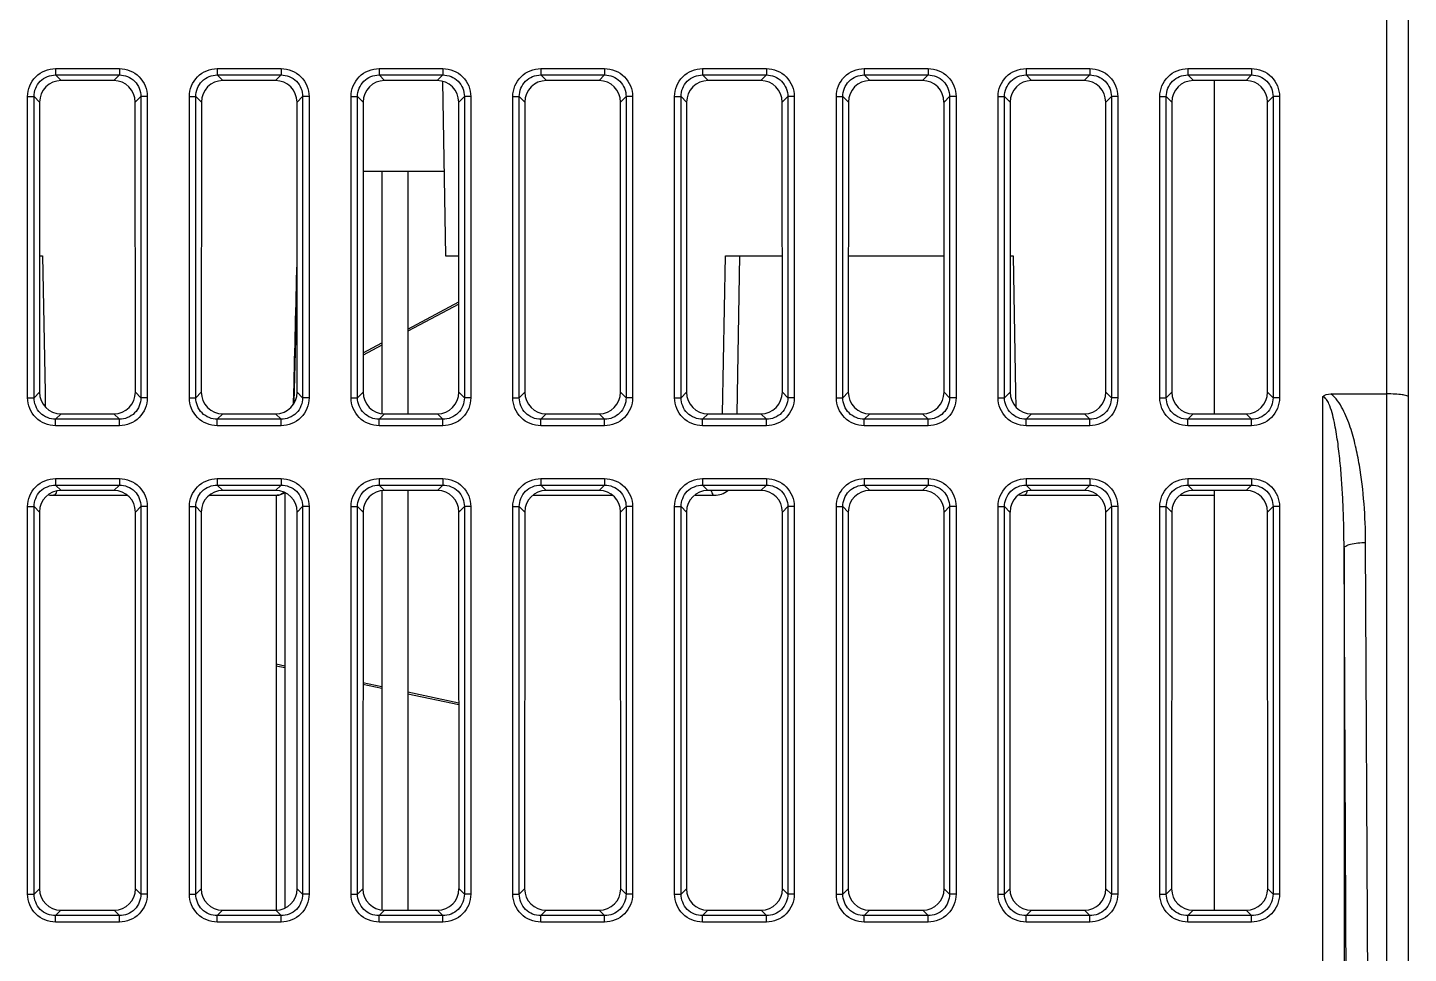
# Model space of a CAD drawing. Header units: millimetres. Extents: x 1211 to 2052, y 913 to 1507.
# Drawn here: x 1388.1 to 1452.2, y 970.5 to 1013.4 of the extents above; entities that cross this region are included whole.
import ezdxf

# ---------------------------------------------------------------- set-up
doc = ezdxf.new("R2010")
doc.units = ezdxf.units.MM
for name, color, linetype in [('F08025N45D024_SM100-13SOLIDLINE', 7, 'Continuous'), ('VF-51-DIANRONGBSOLIDLINE', 7, 'Continuous'), ('VF-51-H001SOLIDLINE', 7, 'Continuous'), ('VF-51-P003SOLIDLINE', 7, 'Continuous')]:
    doc.layers.add(name, color=color, linetype=linetype)

msp = doc.modelspace()

# ---------------------------------------------------------------- linework, layer by layer
at = {"layer": 'F08025N45D024_SM100-13SOLIDLINE', "linetype": 'Continuous'}
for p, q in [((1405.77, 999.418), (1408.14, 1000.677)), ((1408.14, 1000.572), (1405.77, 999.313)), ((1403.699, 998.318), (1404.57, 998.781)), ((1404.57, 998.676), (1403.699, 998.213)), ((1399.67, 983.899), (1400.07, 983.814)), ((1400.07, 983.719), (1399.67, 983.804)), ((1403.694, 983.042), (1404.57, 982.855)), ((1404.57, 982.761), (1403.694, 982.947)), ((1405.77, 982.6), (1408.146, 982.094)), ((1408.146, 981.999), (1405.77, 982.505))]:
    msp.add_line(p, q, dxfattribs=at)
at = {"layer": 'VF-51-DIANRONGBSOLIDLINE', "linetype": 'Continuous'}
msp.add_line((1399.67, 991.714), (1399.67, 972.485), dxfattribs=at)
at = {"layer": 'VF-51-H001SOLIDLINE', "linetype": 'Continuous'}
for p, q in [((1404.57, 1006.714), (1404.57, 995.492)), ((1405.77, 1006.714), (1405.77, 995.492)), ((1400.07, 991.838), (1400.07, 972.584)), ((1404.57, 991.936), (1404.57, 972.485)), ((1405.77, 991.936), (1405.77, 972.485))]:
    msp.add_line(p, q, dxfattribs=at)
at = {"layer": 'VF-51-P003SOLIDLINE', "linetype": 'Continuous'}
for p, q in [((1451.17, 942.214), (1451.17, 1033.714)), ((1452.17, 942.214), (1452.17, 1033.714)), ((1389.44, 1011.488), (1392.4, 1011.488)), ((1389.44, 1011.488), (1389.44, 1011.19)), ((1389.44, 1011.19), (1392.4, 1011.19)), ((1389.44, 1011.19), (1389.699, 1010.93)), ((1392.4, 1011.19), (1392.141, 1010.93)), ((1392.4, 1011.488), (1392.4, 1011.19)), ((1396.94, 1011.488), (1399.9, 1011.488)), ((1396.94, 1011.488), (1396.94, 1011.19)), ((1396.94, 1011.19), (1399.9, 1011.19)), ((1396.94, 1011.19), (1397.199, 1010.93)), ((1399.9, 1011.19), (1399.641, 1010.93)), ((1399.9, 1011.488), (1399.9, 1011.19)), ((1404.44, 1011.488), (1407.4, 1011.488)), ((1404.44, 1011.488), (1404.44, 1011.19)), ((1404.44, 1011.19), (1407.4, 1011.19)), ((1404.44, 1011.19), (1404.699, 1010.93)), ((1407.4, 1011.19), (1407.141, 1010.93)), ((1407.4, 1011.488), (1407.4, 1011.19)), ((1411.94, 1011.488), (1414.9, 1011.488)), ((1411.94, 1011.488), (1411.94, 1011.19)), ((1411.94, 1011.19), (1414.9, 1011.19)), ((1411.94, 1011.19), (1412.199, 1010.93)), ((1414.9, 1011.19), (1414.641, 1010.93)), ((1414.9, 1011.488), (1414.9, 1011.19)), ((1419.44, 1011.488), (1422.4, 1011.488)), ((1419.44, 1011.488), (1419.44, 1011.19)), ((1419.44, 1011.19), (1422.4, 1011.19)), ((1419.44, 1011.19), (1419.699, 1010.93)), ((1422.4, 1011.19), (1422.141, 1010.93)), ((1422.4, 1011.488), (1422.4, 1011.19)), ((1426.94, 1011.488), (1429.9, 1011.488)), ((1426.94, 1011.488), (1426.94, 1011.19)), ((1426.94, 1011.19), (1429.9, 1011.19)), ((1426.94, 1011.19), (1427.199, 1010.93)), ((1429.9, 1011.19), (1429.641, 1010.93)), ((1429.9, 1011.488), (1429.9, 1011.19)), ((1434.44, 1011.488), (1437.4, 1011.488)), ((1434.44, 1011.488), (1434.44, 1011.19)), ((1434.44, 1011.19), (1437.4, 1011.19)), ((1434.44, 1011.19), (1434.699, 1010.93)), ((1437.4, 1011.19), (1437.141, 1010.93)), ((1437.4, 1011.488), (1437.4, 1011.19)), ((1441.94, 1011.488), (1444.9, 1011.488)), ((1441.94, 1011.488), (1441.94, 1011.19)), ((1441.94, 1011.19), (1444.9, 1011.19)), ((1441.94, 1011.19), (1442.199, 1010.93)), ((1444.9, 1011.19), (1444.641, 1010.93)), ((1444.9, 1011.488), (1444.9, 1011.19)), ((1392.141, 1010.93), (1389.699, 1010.93)), ((1399.641, 1010.93), (1397.199, 1010.93)), ((1407.141, 1010.93), (1404.699, 1010.93)), ((1407.384, 1010.882), (1407.525, 1002.814)), ((1414.641, 1010.93), (1412.199, 1010.93)), ((1422.141, 1010.93), (1419.699, 1010.93)), ((1429.641, 1010.93), (1427.199, 1010.93)), ((1437.141, 1010.93), (1434.699, 1010.93)), ((1444.641, 1010.93), (1442.199, 1010.93)), ((1443.17, 1010.93), (1443.17, 995.492)), ((1388.145, 1010.193), (1388.444, 1010.193)), ((1388.145, 996.234), (1388.145, 1010.193)), ((1388.444, 996.234), (1388.444, 1010.193)), ((1388.444, 1010.193), (1388.703, 1009.935)), ((1388.703, 1009.935), (1388.698, 996.488)), ((1393.396, 1010.193), (1393.137, 1009.935)), ((1393.141, 996.488), (1393.137, 1009.935)), ((1393.695, 1010.193), (1393.396, 1010.193)), ((1393.396, 1010.193), (1393.396, 996.234)), ((1393.695, 1010.193), (1393.695, 996.234)), ((1395.645, 1010.193), (1395.944, 1010.193)), ((1395.645, 996.234), (1395.645, 1010.193)), ((1395.944, 1010.193), (1396.203, 1009.935)), ((1395.944, 996.234), (1395.944, 1010.193)), ((1396.203, 1009.935), (1396.198, 996.488)), ((1400.896, 1010.193), (1400.637, 1009.935)), ((1400.641, 996.488), (1400.637, 1009.935)), ((1401.195, 1010.193), (1400.896, 1010.193)), ((1400.896, 1010.193), (1400.896, 996.234)), ((1401.195, 1010.193), (1401.195, 996.234)), ((1403.145, 1010.193), (1403.444, 1010.193)), ((1403.145, 996.234), (1403.145, 1010.193)), ((1403.444, 1010.193), (1403.703, 1009.935)), ((1403.444, 996.234), (1403.444, 1010.193)), ((1403.703, 1009.935), (1403.698, 996.488)), ((1408.396, 1010.193), (1408.137, 1009.935)), ((1408.141, 996.488), (1408.137, 1009.935)), ((1408.695, 1010.193), (1408.396, 1010.193)), ((1408.396, 1010.193), (1408.396, 996.234)), ((1408.695, 1010.193), (1408.695, 996.234)), ((1410.645, 1010.193), (1410.944, 1010.193)), ((1410.645, 996.234), (1410.645, 1010.193)), ((1410.944, 1010.193), (1411.203, 1009.935)), ((1410.944, 996.234), (1410.944, 1010.193)), ((1411.203, 1009.935), (1411.198, 996.488)), ((1415.896, 1010.193), (1415.637, 1009.935)), ((1415.641, 996.488), (1415.637, 1009.935)), ((1416.195, 1010.193), (1415.896, 1010.193)), ((1415.896, 1010.193), (1415.896, 996.234)), ((1416.195, 1010.193), (1416.195, 996.234)), ((1418.145, 1010.193), (1418.444, 1010.193)), ((1418.145, 996.234), (1418.145, 1010.193)), ((1418.444, 1010.193), (1418.703, 1009.935)), ((1418.444, 996.234), (1418.444, 1010.193)), ((1418.703, 1009.935), (1418.698, 996.488)), ((1423.396, 1010.193), (1423.137, 1009.935)), ((1423.141, 996.488), (1423.137, 1009.935)), ((1423.695, 1010.193), (1423.396, 1010.193)), ((1423.396, 1010.193), (1423.396, 996.234)), ((1423.695, 1010.193), (1423.695, 996.234)), ((1425.645, 1010.193), (1425.944, 1010.193)), ((1425.645, 996.234), (1425.645, 1010.193)), ((1425.944, 1010.193), (1426.203, 1009.935)), ((1425.944, 996.234), (1425.944, 1010.193)), ((1426.203, 1009.935), (1426.198, 996.488)), ((1430.896, 1010.193), (1430.637, 1009.935)), ((1430.641, 996.488), (1430.637, 1009.935)), ((1431.195, 1010.193), (1430.896, 1010.193)), ((1430.896, 1010.193), (1430.896, 996.234)), ((1431.195, 1010.193), (1431.195, 996.234)), ((1433.145, 1010.193), (1433.444, 1010.193)), ((1433.145, 996.234), (1433.145, 1010.193)), ((1433.444, 1010.193), (1433.703, 1009.935)), ((1433.444, 996.234), (1433.444, 1010.193)), ((1433.703, 1009.935), (1433.698, 996.488)), ((1438.396, 1010.193), (1438.137, 1009.935)), ((1438.141, 996.488), (1438.137, 1009.935)), ((1438.695, 1010.193), (1438.396, 1010.193)), ((1438.396, 1010.193), (1438.396, 996.234)), ((1438.695, 1010.193), (1438.695, 996.234)), ((1440.645, 1010.193), (1440.944, 1010.193)), ((1440.645, 996.234), (1440.645, 1010.193)), ((1440.944, 1010.193), (1441.203, 1009.935)), ((1440.944, 996.234), (1440.944, 1010.193)), ((1441.203, 1009.935), (1441.198, 996.488)), ((1445.896, 1010.193), (1445.637, 1009.935)), ((1445.641, 996.488), (1445.637, 1009.935)), ((1446.195, 1010.193), (1445.896, 1010.193)), ((1445.896, 1010.193), (1445.896, 996.234)), ((1446.195, 1010.193), (1446.195, 996.234)), ((1407.457, 1006.714), (1403.702, 1006.714)), ((1388.7, 1002.814), (1388.839, 1002.814)), ((1388.839, 1002.814), (1388.954, 996.493)), ((1407.525, 1002.814), (1408.139, 1002.814)), ((1420.368, 995.492), (1420.5, 1002.814)), ((1420.5, 1002.814), (1423.139, 1002.814)), ((1421.042, 995.492), (1421.17, 1002.814)), ((1426.2, 1002.814), (1430.639, 1002.814)), ((1433.7, 1002.814), (1433.839, 1002.814)), ((1433.839, 1002.814), (1433.954, 996.493)), ((1400.508, 996.019), (1400.64, 1001.303)), ((1388.145, 996.234), (1388.444, 996.234)), ((1388.444, 996.234), (1388.698, 996.488)), ((1388.954, 996.493), (1388.966, 995.819)), ((1393.396, 996.234), (1393.141, 996.488)), ((1393.695, 996.234), (1393.396, 996.234)), ((1395.645, 996.234), (1395.944, 996.234)), ((1395.944, 996.234), (1396.198, 996.488)), ((1400.475, 995.971), (1400.488, 996.492)), ((1400.896, 996.234), (1400.641, 996.488)), ((1401.195, 996.234), (1400.896, 996.234)), ((1403.145, 996.234), (1403.444, 996.234)), ((1403.444, 996.234), (1403.698, 996.488)), ((1408.396, 996.234), (1408.141, 996.488)), ((1408.695, 996.234), (1408.396, 996.234)), ((1410.645, 996.234), (1410.944, 996.234)), ((1410.944, 996.234), (1411.198, 996.488)), ((1415.896, 996.234), (1415.641, 996.488)), ((1416.195, 996.234), (1415.896, 996.234)), ((1418.145, 996.234), (1418.444, 996.234)), ((1418.444, 996.234), (1418.698, 996.488)), ((1423.396, 996.234), (1423.141, 996.488)), ((1423.695, 996.234), (1423.396, 996.234)), ((1425.645, 996.234), (1425.944, 996.234)), ((1425.944, 996.234), (1426.198, 996.488)), ((1430.896, 996.234), (1430.641, 996.488)), ((1431.195, 996.234), (1430.896, 996.234)), ((1433.145, 996.234), (1433.444, 996.234)), ((1433.444, 996.234), (1433.698, 996.488)), ((1433.954, 996.493), (1433.966, 995.819)), ((1438.396, 996.234), (1438.141, 996.488)), ((1438.695, 996.234), (1438.396, 996.234)), ((1440.645, 996.234), (1440.944, 996.234)), ((1440.944, 996.234), (1441.198, 996.488)), ((1445.896, 996.234), (1445.641, 996.488)), ((1446.195, 996.234), (1445.896, 996.234)), ((1448.187, 996.276), (1448.187, 946.396)), ((1448.57, 996.414), (1451.17, 996.414)), ((1389.44, 995.238), (1389.694, 995.492)), ((1392.4, 995.238), (1389.44, 995.238)), ((1389.44, 994.939), (1389.44, 995.238)), ((1389.694, 995.492), (1392.145, 995.492)), ((1392.4, 995.238), (1392.145, 995.492)), ((1392.4, 994.939), (1392.4, 995.238)), ((1396.94, 995.238), (1397.194, 995.492)), ((1399.9, 995.238), (1396.94, 995.238)), ((1396.94, 994.939), (1396.94, 995.238)), ((1397.194, 995.492), (1399.645, 995.492)), ((1399.9, 995.238), (1399.645, 995.492)), ((1399.9, 994.939), (1399.9, 995.238)), ((1404.44, 995.238), (1404.694, 995.492)), ((1407.4, 995.238), (1404.44, 995.238)), ((1404.44, 994.939), (1404.44, 995.238)), ((1404.694, 995.492), (1407.145, 995.492)), ((1407.4, 995.238), (1407.145, 995.492)), ((1407.4, 994.939), (1407.4, 995.238)), ((1411.94, 995.238), (1412.194, 995.492)), ((1414.9, 995.238), (1411.94, 995.238)), ((1411.94, 994.939), (1411.94, 995.238)), ((1412.194, 995.492), (1414.645, 995.492)), ((1414.9, 995.238), (1414.645, 995.492)), ((1414.9, 994.939), (1414.9, 995.238)), ((1419.44, 995.238), (1419.694, 995.492)), ((1422.4, 995.238), (1419.44, 995.238)), ((1419.44, 994.939), (1419.44, 995.238)), ((1419.694, 995.492), (1422.145, 995.492)), ((1422.4, 995.238), (1422.145, 995.492)), ((1422.4, 994.939), (1422.4, 995.238)), ((1426.94, 995.238), (1427.194, 995.492)), ((1429.9, 995.238), (1426.94, 995.238)), ((1426.94, 994.939), (1426.94, 995.238)), ((1427.194, 995.492), (1429.645, 995.492)), ((1429.9, 995.238), (1429.645, 995.492)), ((1429.9, 994.939), (1429.9, 995.238)), ((1434.44, 995.238), (1434.694, 995.492)), ((1437.4, 995.238), (1434.44, 995.238)), ((1434.44, 994.939), (1434.44, 995.238)), ((1434.694, 995.492), (1437.145, 995.492)), ((1437.4, 995.238), (1437.145, 995.492)), ((1437.4, 994.939), (1437.4, 995.238)), ((1441.94, 995.238), (1442.194, 995.492)), ((1444.9, 995.238), (1441.94, 995.238)), ((1441.94, 994.939), (1441.94, 995.238)), ((1442.194, 995.492), (1444.645, 995.492)), ((1444.9, 995.238), (1444.645, 995.492)), ((1444.9, 994.939), (1444.9, 995.238)), ((1392.4, 994.939), (1389.44, 994.939)), ((1399.9, 994.939), (1396.94, 994.939)), ((1407.4, 994.939), (1404.44, 994.939)), ((1414.9, 994.939), (1411.94, 994.939)), ((1422.4, 994.939), (1419.44, 994.939)), ((1429.9, 994.939), (1426.94, 994.939)), ((1437.4, 994.939), (1434.44, 994.939)), ((1444.9, 994.939), (1441.94, 994.939)), ((1389.44, 992.488), (1392.4, 992.488)), ((1389.44, 992.488), (1389.44, 992.19)), ((1392.4, 992.488), (1392.4, 992.19)), ((1396.94, 992.488), (1399.9, 992.488)), ((1396.94, 992.488), (1396.94, 992.19)), ((1399.9, 992.488), (1399.9, 992.19)), ((1404.44, 992.488), (1407.4, 992.488)), ((1404.44, 992.488), (1404.44, 992.19)), ((1407.4, 992.488), (1407.4, 992.19)), ((1411.94, 992.488), (1414.9, 992.488)), ((1411.94, 992.488), (1411.94, 992.19)), ((1414.9, 992.488), (1414.9, 992.19)), ((1419.44, 992.488), (1422.4, 992.488)), ((1419.44, 992.488), (1419.44, 992.19)), ((1422.4, 992.488), (1422.4, 992.19)), ((1426.94, 992.488), (1429.9, 992.488)), ((1426.94, 992.488), (1426.94, 992.19)), ((1429.9, 992.488), (1429.9, 992.19)), ((1434.44, 992.488), (1437.4, 992.488)), ((1434.44, 992.488), (1434.44, 992.19)), ((1437.4, 992.488), (1437.4, 992.19)), ((1441.94, 992.488), (1444.9, 992.488)), ((1441.94, 992.488), (1441.94, 992.19)), ((1444.9, 992.488), (1444.9, 992.19)), ((1389.44, 992.19), (1392.4, 992.19)), ((1389.44, 992.19), (1389.693, 991.936)), ((1392.146, 991.936), (1389.693, 991.936)), ((1392.4, 992.19), (1392.146, 991.936)), ((1396.94, 992.19), (1399.9, 992.19)), ((1396.94, 992.19), (1397.193, 991.936)), ((1399.646, 991.936), (1397.193, 991.936)), ((1399.9, 992.19), (1399.646, 991.936)), ((1399.79, 991.718), (1400.07, 991.833)), ((1404.44, 992.19), (1407.4, 992.19)), ((1404.44, 992.19), (1404.693, 991.936)), ((1407.146, 991.936), (1404.693, 991.936)), ((1407.4, 992.19), (1407.146, 991.936)), ((1411.94, 992.19), (1414.9, 992.19)), ((1411.94, 992.19), (1412.193, 991.936)), ((1414.646, 991.936), (1412.193, 991.936)), ((1414.9, 992.19), (1414.646, 991.936)), ((1419.44, 992.19), (1422.4, 992.19)), ((1419.44, 992.19), (1419.693, 991.936)), ((1422.146, 991.936), (1419.693, 991.936)), ((1422.4, 992.19), (1422.146, 991.936)), ((1426.94, 992.19), (1429.9, 992.19)), ((1426.94, 992.19), (1427.193, 991.936)), ((1429.646, 991.936), (1427.193, 991.936)), ((1429.9, 992.19), (1429.646, 991.936)), ((1434.44, 992.19), (1437.4, 992.19)), ((1434.44, 992.19), (1434.693, 991.936)), ((1437.146, 991.936), (1434.693, 991.936)), ((1437.4, 992.19), (1437.146, 991.936)), ((1441.94, 992.19), (1444.9, 992.19)), ((1441.94, 992.19), (1442.193, 991.936)), ((1444.646, 991.936), (1442.193, 991.936)), ((1443.17, 991.936), (1443.17, 972.485)), ((1444.9, 992.19), (1444.646, 991.936)), ((1388.145, 991.193), (1388.444, 991.193)), ((1388.145, 973.234), (1388.145, 991.193)), ((1388.444, 991.193), (1388.697, 990.94)), ((1388.444, 973.234), (1388.444, 991.193)), ((1389.346, 991.714), (1392.749, 991.714)), ((1393.396, 991.193), (1393.143, 990.94)), ((1393.695, 991.193), (1393.396, 991.193)), ((1393.396, 991.193), (1393.396, 973.234)), ((1393.695, 991.193), (1393.695, 973.234)), ((1395.645, 991.193), (1395.944, 991.193)), ((1395.645, 973.234), (1395.645, 991.193)), ((1395.944, 991.193), (1396.197, 990.94)), ((1395.944, 973.234), (1395.944, 991.193)), ((1396.591, 991.714), (1399.719, 991.714)), ((1399.718, 991.714), (1399.79, 991.718)), ((1400.896, 991.193), (1400.643, 990.94)), ((1401.195, 991.193), (1400.896, 991.193)), ((1400.896, 991.193), (1400.896, 973.234)), ((1401.195, 991.193), (1401.195, 973.234)), ((1403.145, 991.193), (1403.444, 991.193)), ((1403.145, 973.234), (1403.145, 991.193)), ((1403.444, 991.193), (1403.697, 990.94)), ((1403.444, 973.234), (1403.444, 991.193)), ((1408.396, 991.193), (1408.143, 990.94)), ((1408.695, 991.193), (1408.396, 991.193)), ((1408.396, 991.193), (1408.396, 973.234)), ((1408.695, 991.193), (1408.695, 973.234)), ((1410.645, 991.193), (1410.944, 991.193)), ((1410.645, 973.234), (1410.645, 991.193)), ((1410.944, 991.193), (1411.197, 990.94)), ((1410.944, 973.234), (1410.944, 991.193)), ((1411.591, 991.714), (1415.249, 991.714)), ((1415.896, 991.193), (1415.643, 990.94)), ((1416.195, 991.193), (1415.896, 991.193)), ((1415.896, 991.193), (1415.896, 973.234)), ((1416.195, 991.193), (1416.195, 973.234)), ((1418.145, 991.193), (1418.444, 991.193)), ((1418.145, 973.234), (1418.145, 991.193)), ((1418.444, 991.193), (1418.697, 990.94)), ((1418.444, 973.234), (1418.444, 991.193)), ((1419.091, 991.714), (1419.993, 991.714)), ((1423.396, 991.193), (1423.143, 990.94)), ((1423.695, 991.193), (1423.396, 991.193)), ((1423.396, 991.193), (1423.396, 973.234)), ((1423.695, 991.193), (1423.695, 973.234)), ((1425.645, 991.193), (1425.944, 991.193)), ((1425.645, 973.234), (1425.645, 991.193)), ((1425.944, 991.193), (1426.197, 990.94)), ((1425.944, 973.234), (1425.944, 991.193)), ((1430.896, 991.193), (1430.643, 990.94)), ((1431.195, 991.193), (1430.896, 991.193)), ((1430.896, 991.193), (1430.896, 973.234)), ((1431.195, 991.193), (1431.195, 973.234)), ((1433.145, 991.193), (1433.444, 991.193)), ((1433.145, 973.234), (1433.145, 991.193)), ((1433.444, 991.193), (1433.697, 990.94)), ((1433.444, 973.234), (1433.444, 991.193)), ((1434.346, 991.714), (1437.749, 991.714)), ((1438.396, 991.193), (1438.143, 990.94)), ((1438.695, 991.193), (1438.396, 991.193)), ((1438.396, 991.193), (1438.396, 973.234)), ((1438.695, 991.193), (1438.695, 973.234)), ((1440.645, 991.193), (1440.944, 991.193)), ((1440.645, 973.234), (1440.645, 991.193)), ((1440.944, 991.193), (1441.197, 990.94)), ((1440.944, 973.234), (1440.944, 991.193)), ((1441.591, 991.714), (1443.17, 991.714)), ((1445.896, 991.193), (1445.643, 990.94)), ((1446.195, 991.193), (1445.896, 991.193)), ((1445.896, 991.193), (1445.896, 973.234)), ((1446.195, 991.193), (1446.195, 973.234)), ((1388.697, 990.94), (1388.691, 973.481)), ((1393.148, 973.481), (1393.143, 990.94)), ((1396.197, 990.94), (1396.191, 973.481)), ((1400.648, 973.481), (1400.643, 990.94)), ((1403.697, 990.94), (1403.691, 973.481)), ((1408.148, 973.481), (1408.143, 990.94)), ((1411.197, 990.94), (1411.191, 973.481)), ((1415.648, 973.481), (1415.643, 990.94)), ((1418.697, 990.94), (1418.691, 973.481)), ((1423.148, 973.481), (1423.143, 990.94)), ((1426.197, 990.94), (1426.191, 973.481)), ((1430.648, 973.481), (1430.643, 990.94)), ((1433.697, 990.94), (1433.691, 973.481)), ((1438.148, 973.481), (1438.143, 990.94)), ((1441.197, 990.94), (1441.191, 973.481)), ((1445.648, 973.481), (1445.643, 990.94)), ((1449.393, 947.191), (1449.187, 989.258)), ((1449.187, 989.258), (1449.187, 947.396)), ((1450.392, 947.46), (1450.187, 989.528)), ((1388.145, 973.234), (1388.444, 973.234)), ((1388.444, 973.234), (1388.691, 973.481)), ((1393.396, 973.234), (1393.148, 973.481)), ((1393.695, 973.234), (1393.396, 973.234)), ((1395.645, 973.234), (1395.944, 973.234)), ((1395.944, 973.234), (1396.191, 973.481)), ((1400.896, 973.234), (1400.648, 973.481)), ((1401.195, 973.234), (1400.896, 973.234)), ((1403.145, 973.234), (1403.444, 973.234)), ((1403.444, 973.234), (1403.691, 973.481)), ((1408.396, 973.234), (1408.148, 973.481)), ((1408.695, 973.234), (1408.396, 973.234)), ((1410.645, 973.234), (1410.944, 973.234)), ((1410.944, 973.234), (1411.191, 973.481)), ((1415.896, 973.234), (1415.648, 973.481)), ((1416.195, 973.234), (1415.896, 973.234)), ((1418.145, 973.234), (1418.444, 973.234)), ((1418.444, 973.234), (1418.691, 973.481)), ((1423.396, 973.234), (1423.148, 973.481)), ((1423.695, 973.234), (1423.396, 973.234)), ((1425.645, 973.234), (1425.944, 973.234)), ((1425.944, 973.234), (1426.191, 973.481)), ((1430.896, 973.234), (1430.648, 973.481)), ((1431.195, 973.234), (1430.896, 973.234)), ((1433.145, 973.234), (1433.444, 973.234)), ((1433.444, 973.234), (1433.691, 973.481)), ((1438.396, 973.234), (1438.148, 973.481)), ((1438.695, 973.234), (1438.396, 973.234)), ((1440.645, 973.234), (1440.944, 973.234)), ((1440.944, 973.234), (1441.191, 973.481)), ((1445.896, 973.234), (1445.648, 973.481)), ((1446.195, 973.234), (1445.896, 973.234)), ((1389.44, 972.238), (1389.687, 972.485)), ((1392.4, 972.238), (1389.44, 972.238)), ((1389.44, 971.939), (1389.44, 972.238)), ((1392.4, 971.939), (1389.44, 971.939)), ((1389.687, 972.485), (1392.152, 972.485)), ((1392.4, 972.238), (1392.152, 972.485)), ((1392.4, 971.939), (1392.4, 972.238)), ((1396.94, 972.238), (1397.187, 972.485)), ((1399.9, 972.238), (1396.94, 972.238)), ((1396.94, 971.939), (1396.94, 972.238)), ((1399.9, 971.939), (1396.94, 971.939)), ((1397.187, 972.485), (1399.652, 972.485)), ((1399.9, 972.238), (1399.652, 972.485)), ((1399.9, 971.939), (1399.9, 972.238)), ((1404.44, 972.238), (1404.687, 972.485)), ((1407.4, 972.238), (1404.44, 972.238)), ((1404.44, 971.939), (1404.44, 972.238)), ((1407.4, 971.939), (1404.44, 971.939)), ((1404.687, 972.485), (1407.152, 972.485)), ((1407.4, 972.238), (1407.152, 972.485)), ((1407.4, 971.939), (1407.4, 972.238)), ((1411.94, 972.238), (1412.187, 972.485)), ((1414.9, 972.238), (1411.94, 972.238)), ((1411.94, 971.939), (1411.94, 972.238)), ((1414.9, 971.939), (1411.94, 971.939)), ((1412.187, 972.485), (1414.652, 972.485)), ((1414.9, 972.238), (1414.652, 972.485)), ((1414.9, 971.939), (1414.9, 972.238)), ((1419.44, 972.238), (1419.687, 972.485)), ((1422.4, 972.238), (1419.44, 972.238)), ((1419.44, 971.939), (1419.44, 972.238)), ((1422.4, 971.939), (1419.44, 971.939)), ((1419.687, 972.485), (1422.152, 972.485)), ((1422.4, 972.238), (1422.152, 972.485)), ((1422.4, 971.939), (1422.4, 972.238)), ((1426.94, 972.238), (1427.187, 972.485)), ((1429.9, 972.238), (1426.94, 972.238)), ((1426.94, 971.939), (1426.94, 972.238)), ((1429.9, 971.939), (1426.94, 971.939)), ((1427.187, 972.485), (1429.652, 972.485)), ((1429.9, 972.238), (1429.652, 972.485)), ((1429.9, 971.939), (1429.9, 972.238)), ((1434.44, 972.238), (1434.687, 972.485)), ((1437.4, 972.238), (1434.44, 972.238)), ((1434.44, 971.939), (1434.44, 972.238)), ((1437.4, 971.939), (1434.44, 971.939)), ((1434.687, 972.485), (1437.152, 972.485)), ((1437.4, 972.238), (1437.152, 972.485)), ((1437.4, 971.939), (1437.4, 972.238)), ((1441.94, 972.238), (1442.187, 972.485)), ((1444.9, 972.238), (1441.94, 972.238)), ((1441.94, 971.939), (1441.94, 972.238)), ((1444.9, 971.939), (1441.94, 971.939)), ((1442.187, 972.485), (1444.652, 972.485)), ((1444.9, 972.238), (1444.652, 972.485)), ((1444.9, 971.939), (1444.9, 972.238))]:
    msp.add_line(p, q, dxfattribs=at)
for centre, start, end in [((1419.993, 992.714), 270, 308.73911), ((1389.346, 992.714), 257.3342, 270), ((1434.346, 992.714), 257.33183, 270)]:
    msp.add_arc(centre, 1, start, end, dxfattribs=at)
for centre, major_axis, ratio, start_param, end_param in [((1389.706, 1009.927), (0.727, -0.697), 0.992729, 2.339068, 3.902268), ((1392.133, 1009.927), (0.727, 0.697), 0.992729, -0.760675, 0.802525), ((1397.206, 1009.927), (0.727, -0.697), 0.992729, 2.339068, 3.902268), ((1399.633, 1009.927), (0.727, 0.697), 0.992729, -0.760675, 0.802525), ((1404.706, 1009.927), (0.727, -0.697), 0.992729, 2.339068, 3.902268), ((1407.133, 1009.927), (0.727, 0.697), 0.992729, -0.760675, 0.802525), ((1412.206, 1009.927), (0.727, -0.697), 0.992729, 2.339068, 3.902268), ((1414.633, 1009.927), (0.727, 0.697), 0.992729, -0.760675, 0.802525), ((1419.706, 1009.927), (0.727, -0.697), 0.992729, 2.339068, 3.902268), ((1422.133, 1009.927), (0.727, 0.697), 0.992729, -0.760675, 0.802525), ((1427.206, 1009.927), (0.727, -0.697), 0.992729, 2.339068, 3.902268), ((1429.633, 1009.927), (0.727, 0.697), 0.992729, -0.760675, 0.802525), ((1434.706, 1009.927), (0.727, -0.697), 0.992729, 2.339068, 3.902268), ((1437.133, 1009.927), (0.727, 0.697), 0.992729, -0.760675, 0.802525), ((1442.206, 1009.927), (0.727, -0.697), 0.992729, 2.339068, 3.902268), ((1444.633, 1009.927), (0.727, 0.697), 0.992729, -0.760675, 0.802525), ((1389.702, 996.496), (0.699, 0.726), 0.992124, -3.942513, -2.379313), ((1392.137, 996.496), (-0.699, 0.726), 0.992124, -3.903872, -2.340672), ((1397.202, 996.496), (0.699, 0.726), 0.992124, -3.942513, -2.379313), ((1399.637, 996.496), (-0.699, 0.726), 0.992124, -3.903872, -2.340672), ((1404.702, 996.496), (0.699, 0.726), 0.992124, -3.942513, -2.379313), ((1407.137, 996.496), (-0.699, 0.726), 0.992124, -3.903872, -2.340672), ((1412.202, 996.496), (0.699, 0.726), 0.992124, -3.942513, -2.379313), ((1414.637, 996.496), (-0.699, 0.726), 0.992124, -3.903872, -2.340672), ((1419.702, 996.496), (0.699, 0.726), 0.992124, -3.942513, -2.379313), ((1422.137, 996.496), (-0.699, 0.726), 0.992124, -3.903872, -2.340672), ((1427.202, 996.496), (0.699, 0.726), 0.992124, -3.942513, -2.379313), ((1429.637, 996.496), (-0.699, 0.726), 0.992124, -3.903872, -2.340672), ((1434.702, 996.496), (0.699, 0.726), 0.992124, -3.942513, -2.379313), ((1437.137, 996.496), (-0.699, 0.726), 0.992124, -3.903872, -2.340672), ((1442.202, 996.496), (0.699, 0.726), 0.992124, -3.942513, -2.379313), ((1444.637, 996.496), (-0.699, 0.726), 0.992124, -3.903872, -2.340672), ((1389.701, 990.933), (0.727, -0.697), 0.992729, 2.339068, 3.902268), ((1392.139, 990.933), (0.727, 0.697), 0.992729, -0.760675, 0.802525), ((1397.201, 990.933), (0.727, -0.697), 0.992729, 2.339068, 3.902268), ((1399.639, 990.933), (0.727, 0.697), 0.992729, -0.760675, 0.802525), ((1404.701, 990.933), (0.727, -0.697), 0.992729, 2.339068, 3.902268), ((1407.139, 990.933), (0.727, 0.697), 0.992729, -0.760675, 0.802525), ((1412.201, 990.933), (0.727, -0.697), 0.992729, 2.339068, 3.902268), ((1414.639, 990.933), (0.727, 0.697), 0.992729, -0.760675, 0.802525), ((1419.701, 990.933), (0.727, -0.697), 0.992729, 2.339068, 3.902268), ((1422.139, 990.933), (0.727, 0.697), 0.992729, -0.760675, 0.802525), ((1427.201, 990.933), (0.727, -0.697), 0.992729, 2.339068, 3.902268), ((1429.639, 990.933), (0.727, 0.697), 0.992729, -0.760675, 0.802525), ((1434.701, 990.933), (0.727, -0.697), 0.992729, 2.339068, 3.902268), ((1437.139, 990.933), (0.727, 0.697), 0.992729, -0.760675, 0.802525), ((1442.201, 990.933), (0.727, -0.697), 0.992729, 2.339068, 3.902268), ((1444.639, 990.933), (0.727, 0.697), 0.992729, -0.760675, 0.802525), ((1389.695, 973.489), (0.699, 0.726), 0.992124, -3.942513, -2.379313), ((1392.144, 973.489), (-0.699, 0.726), 0.992124, -3.903872, -2.340672), ((1397.195, 973.489), (0.699, 0.726), 0.992124, -3.942513, -2.379313), ((1399.644, 973.489), (-0.699, 0.726), 0.992124, -3.903872, -2.340672), ((1404.695, 973.489), (0.699, 0.726), 0.992124, -3.942513, -2.379313), ((1407.144, 973.489), (-0.699, 0.726), 0.992124, -3.903872, -2.340672), ((1412.195, 973.489), (0.699, 0.726), 0.992124, -3.942513, -2.379313), ((1414.644, 973.489), (-0.699, 0.726), 0.992124, -3.903872, -2.340672), ((1419.695, 973.489), (0.699, 0.726), 0.992124, -3.942513, -2.379313), ((1422.144, 973.489), (-0.699, 0.726), 0.992124, -3.903872, -2.340672), ((1427.195, 973.489), (0.699, 0.726), 0.992124, -3.942513, -2.379313), ((1429.644, 973.489), (-0.699, 0.726), 0.992124, -3.903872, -2.340672), ((1434.695, 973.489), (0.699, 0.726), 0.992124, -3.942513, -2.379313), ((1437.144, 973.489), (-0.699, 0.726), 0.992124, -3.903872, -2.340672), ((1442.195, 973.489), (0.699, 0.726), 0.992124, -3.942513, -2.379313), ((1444.644, 973.489), (-0.699, 0.726), 0.992124, -3.903872, -2.340672)]:
    msp.add_ellipse(centre, major_axis=major_axis, ratio=ratio, start_param=start_param, end_param=end_param, dxfattribs=at)
for points, knots in [([(1388.145, 1010.193), (1388.145, 1010.524), (1388.42, 1011.213), (1389.109, 1011.488), (1389.44, 1011.488)], [0, 0, 0, 0, 0.499993, 1, 1, 1, 1]), ([(1388.444, 1010.193), (1388.443, 1010.448), (1388.654, 1010.979), (1389.186, 1011.19), (1389.44, 1011.19)], [0, 0, 0, 0, 0.499993, 1, 1, 1, 1]), ([(1392.4, 1011.488), (1392.73, 1011.488), (1393.42, 1011.213), (1393.695, 1010.524), (1393.695, 1010.193)], [0, 0, 0, 0, 0.499993, 1, 1, 1, 1]), ([(1392.4, 1011.19), (1392.654, 1011.19), (1393.186, 1010.979), (1393.396, 1010.448), (1393.396, 1010.193)], [0, 0, 0, 0, 0.499993, 1, 1, 1, 1]), ([(1395.645, 1010.193), (1395.645, 1010.524), (1395.92, 1011.213), (1396.609, 1011.488), (1396.94, 1011.488)], [0, 0, 0, 0, 0.499993, 1, 1, 1, 1]), ([(1395.944, 1010.193), (1395.943, 1010.448), (1396.154, 1010.979), (1396.686, 1011.19), (1396.94, 1011.19)], [0, 0, 0, 0, 0.499993, 1, 1, 1, 1]), ([(1399.9, 1011.488), (1400.23, 1011.488), (1400.92, 1011.213), (1401.195, 1010.524), (1401.195, 1010.193)], [0, 0, 0, 0, 0.499993, 1, 1, 1, 1]), ([(1399.9, 1011.19), (1400.154, 1011.19), (1400.686, 1010.979), (1400.896, 1010.448), (1400.896, 1010.193)], [0, 0, 0, 0, 0.499993, 1, 1, 1, 1]), ([(1403.145, 1010.193), (1403.145, 1010.524), (1403.42, 1011.213), (1404.109, 1011.488), (1404.44, 1011.488)], [0, 0, 0, 0, 0.499993, 1, 1, 1, 1]), ([(1403.444, 1010.193), (1403.443, 1010.448), (1403.654, 1010.979), (1404.186, 1011.19), (1404.44, 1011.19)], [0, 0, 0, 0, 0.499993, 1, 1, 1, 1]), ([(1407.4, 1011.488), (1407.73, 1011.488), (1408.42, 1011.213), (1408.695, 1010.524), (1408.695, 1010.193)], [0, 0, 0, 0, 0.499993, 1, 1, 1, 1]), ([(1407.4, 1011.19), (1407.654, 1011.19), (1408.186, 1010.979), (1408.396, 1010.448), (1408.396, 1010.193)], [0, 0, 0, 0, 0.499993, 1, 1, 1, 1]), ([(1410.645, 1010.193), (1410.645, 1010.524), (1410.92, 1011.213), (1411.609, 1011.488), (1411.94, 1011.488)], [0, 0, 0, 0, 0.499993, 1, 1, 1, 1]), ([(1410.944, 1010.193), (1410.943, 1010.448), (1411.154, 1010.979), (1411.686, 1011.19), (1411.94, 1011.19)], [0, 0, 0, 0, 0.499993, 1, 1, 1, 1]), ([(1414.9, 1011.488), (1415.23, 1011.488), (1415.92, 1011.213), (1416.195, 1010.524), (1416.195, 1010.193)], [0, 0, 0, 0, 0.499993, 1, 1, 1, 1]), ([(1414.9, 1011.19), (1415.154, 1011.19), (1415.686, 1010.979), (1415.896, 1010.448), (1415.896, 1010.193)], [0, 0, 0, 0, 0.499993, 1, 1, 1, 1]), ([(1418.145, 1010.193), (1418.145, 1010.524), (1418.42, 1011.213), (1419.109, 1011.488), (1419.44, 1011.488)], [0, 0, 0, 0, 0.499993, 1, 1, 1, 1]), ([(1418.444, 1010.193), (1418.443, 1010.448), (1418.654, 1010.979), (1419.186, 1011.19), (1419.44, 1011.19)], [0, 0, 0, 0, 0.499993, 1, 1, 1, 1]), ([(1422.4, 1011.488), (1422.73, 1011.488), (1423.42, 1011.213), (1423.695, 1010.524), (1423.695, 1010.193)], [0, 0, 0, 0, 0.499993, 1, 1, 1, 1]), ([(1422.4, 1011.19), (1422.654, 1011.19), (1423.186, 1010.979), (1423.396, 1010.448), (1423.396, 1010.193)], [0, 0, 0, 0, 0.499993, 1, 1, 1, 1]), ([(1425.645, 1010.193), (1425.645, 1010.524), (1425.92, 1011.213), (1426.609, 1011.488), (1426.94, 1011.488)], [0, 0, 0, 0, 0.499993, 1, 1, 1, 1]), ([(1425.944, 1010.193), (1425.943, 1010.448), (1426.154, 1010.979), (1426.686, 1011.19), (1426.94, 1011.19)], [0, 0, 0, 0, 0.499993, 1, 1, 1, 1]), ([(1429.9, 1011.488), (1430.23, 1011.488), (1430.92, 1011.213), (1431.195, 1010.524), (1431.195, 1010.193)], [0, 0, 0, 0, 0.499993, 1, 1, 1, 1]), ([(1429.9, 1011.19), (1430.154, 1011.19), (1430.686, 1010.979), (1430.896, 1010.448), (1430.896, 1010.193)], [0, 0, 0, 0, 0.499993, 1, 1, 1, 1]), ([(1433.145, 1010.193), (1433.145, 1010.524), (1433.42, 1011.213), (1434.109, 1011.488), (1434.44, 1011.488)], [0, 0, 0, 0, 0.499993, 1, 1, 1, 1]), ([(1433.444, 1010.193), (1433.443, 1010.448), (1433.654, 1010.979), (1434.186, 1011.19), (1434.44, 1011.19)], [0, 0, 0, 0, 0.499993, 1, 1, 1, 1]), ([(1437.4, 1011.488), (1437.73, 1011.488), (1438.42, 1011.213), (1438.695, 1010.524), (1438.695, 1010.193)], [0, 0, 0, 0, 0.499993, 1, 1, 1, 1]), ([(1437.4, 1011.19), (1437.654, 1011.19), (1438.186, 1010.979), (1438.396, 1010.448), (1438.396, 1010.193)], [0, 0, 0, 0, 0.499993, 1, 1, 1, 1]), ([(1440.645, 1010.193), (1440.645, 1010.524), (1440.92, 1011.213), (1441.609, 1011.488), (1441.94, 1011.488)], [0, 0, 0, 0, 0.499993, 1, 1, 1, 1]), ([(1440.944, 1010.193), (1440.943, 1010.448), (1441.154, 1010.979), (1441.686, 1011.19), (1441.94, 1011.19)], [0, 0, 0, 0, 0.499993, 1, 1, 1, 1]), ([(1444.9, 1011.488), (1445.23, 1011.488), (1445.92, 1011.213), (1446.195, 1010.524), (1446.195, 1010.193)], [0, 0, 0, 0, 0.499993, 1, 1, 1, 1]), ([(1444.9, 1011.19), (1445.154, 1011.19), (1445.686, 1010.979), (1445.896, 1010.448), (1445.896, 1010.193)], [0, 0, 0, 0, 0.499993, 1, 1, 1, 1]), ([(1389.44, 994.939), (1389.109, 994.939), (1388.42, 995.214), (1388.145, 995.903), (1388.145, 996.234)], [0, 0, 0, 0, 0.499993, 1, 1, 1, 1]), ([(1389.44, 995.238), (1389.186, 995.237), (1388.654, 995.448), (1388.443, 995.979), (1388.444, 996.234)], [0, 0, 0, 0, 0.499993, 1, 1, 1, 1]), ([(1393.695, 996.234), (1393.695, 995.903), (1393.42, 995.214), (1392.73, 994.939), (1392.4, 994.939)], [0, 0, 0, 0, 0.499993, 1, 1, 1, 1]), ([(1393.396, 996.234), (1393.396, 995.979), (1393.186, 995.448), (1392.654, 995.237), (1392.4, 995.238)], [0, 0, 0, 0, 0.499993, 1, 1, 1, 1]), ([(1396.94, 994.939), (1396.609, 994.939), (1395.92, 995.214), (1395.645, 995.903), (1395.645, 996.234)], [0, 0, 0, 0, 0.499993, 1, 1, 1, 1]), ([(1396.94, 995.238), (1396.686, 995.237), (1396.154, 995.448), (1395.943, 995.979), (1395.944, 996.234)], [0, 0, 0, 0, 0.499993, 1, 1, 1, 1]), ([(1400.896, 996.234), (1400.896, 995.979), (1400.686, 995.448), (1400.154, 995.237), (1399.9, 995.238)], [0, 0, 0, 0, 0.499993, 1, 1, 1, 1]), ([(1401.195, 996.234), (1401.195, 995.903), (1400.92, 995.214), (1400.23, 994.939), (1399.9, 994.939)], [0, 0, 0, 0, 0.499993, 1, 1, 1, 1]), ([(1404.44, 994.939), (1404.109, 994.939), (1403.42, 995.214), (1403.145, 995.903), (1403.145, 996.234)], [0, 0, 0, 0, 0.499993, 1, 1, 1, 1]), ([(1404.44, 995.238), (1404.186, 995.237), (1403.654, 995.448), (1403.443, 995.979), (1403.444, 996.234)], [0, 0, 0, 0, 0.499993, 1, 1, 1, 1]), ([(1408.396, 996.234), (1408.396, 995.979), (1408.186, 995.448), (1407.654, 995.237), (1407.4, 995.238)], [0, 0, 0, 0, 0.499993, 1, 1, 1, 1]), ([(1408.695, 996.234), (1408.695, 995.903), (1408.42, 995.214), (1407.73, 994.939), (1407.4, 994.939)], [0, 0, 0, 0, 0.499993, 1, 1, 1, 1]), ([(1411.94, 994.939), (1411.609, 994.939), (1410.92, 995.214), (1410.645, 995.903), (1410.645, 996.234)], [0, 0, 0, 0, 0.499993, 1, 1, 1, 1]), ([(1411.94, 995.238), (1411.686, 995.237), (1411.154, 995.448), (1410.943, 995.979), (1410.944, 996.234)], [0, 0, 0, 0, 0.499993, 1, 1, 1, 1]), ([(1415.896, 996.234), (1415.896, 995.979), (1415.686, 995.448), (1415.154, 995.237), (1414.9, 995.238)], [0, 0, 0, 0, 0.499993, 1, 1, 1, 1]), ([(1416.195, 996.234), (1416.195, 995.903), (1415.92, 995.214), (1415.23, 994.939), (1414.9, 994.939)], [0, 0, 0, 0, 0.499993, 1, 1, 1, 1]), ([(1419.44, 994.939), (1419.109, 994.939), (1418.42, 995.214), (1418.145, 995.903), (1418.145, 996.234)], [0, 0, 0, 0, 0.499993, 1, 1, 1, 1]), ([(1419.44, 995.238), (1419.186, 995.237), (1418.654, 995.448), (1418.443, 995.979), (1418.444, 996.234)], [0, 0, 0, 0, 0.499993, 1, 1, 1, 1]), ([(1423.396, 996.234), (1423.396, 995.979), (1423.186, 995.448), (1422.654, 995.237), (1422.4, 995.238)], [0, 0, 0, 0, 0.499993, 1, 1, 1, 1]), ([(1423.695, 996.234), (1423.695, 995.903), (1423.42, 995.214), (1422.73, 994.939), (1422.4, 994.939)], [0, 0, 0, 0, 0.499993, 1, 1, 1, 1]), ([(1426.94, 994.939), (1426.609, 994.939), (1425.92, 995.214), (1425.645, 995.903), (1425.645, 996.234)], [0, 0, 0, 0, 0.499993, 1, 1, 1, 1]), ([(1426.94, 995.238), (1426.686, 995.237), (1426.154, 995.448), (1425.943, 995.979), (1425.944, 996.234)], [0, 0, 0, 0, 0.499993, 1, 1, 1, 1]), ([(1430.896, 996.234), (1430.896, 995.979), (1430.686, 995.448), (1430.154, 995.237), (1429.9, 995.238)], [0, 0, 0, 0, 0.499993, 1, 1, 1, 1]), ([(1431.195, 996.234), (1431.195, 995.903), (1430.92, 995.214), (1430.23, 994.939), (1429.9, 994.939)], [0, 0, 0, 0, 0.499993, 1, 1, 1, 1]), ([(1434.44, 994.939), (1434.109, 994.939), (1433.42, 995.214), (1433.145, 995.903), (1433.145, 996.234)], [0, 0, 0, 0, 0.499993, 1, 1, 1, 1]), ([(1434.44, 995.238), (1434.186, 995.237), (1433.654, 995.448), (1433.443, 995.979), (1433.444, 996.234)], [0, 0, 0, 0, 0.499993, 1, 1, 1, 1]), ([(1438.396, 996.234), (1438.396, 995.979), (1438.186, 995.448), (1437.654, 995.237), (1437.4, 995.238)], [0, 0, 0, 0, 0.499993, 1, 1, 1, 1]), ([(1438.695, 996.234), (1438.695, 995.903), (1438.42, 995.214), (1437.73, 994.939), (1437.4, 994.939)], [0, 0, 0, 0, 0.499993, 1, 1, 1, 1]), ([(1441.94, 994.939), (1441.609, 994.939), (1440.92, 995.214), (1440.645, 995.903), (1440.645, 996.234)], [0, 0, 0, 0, 0.499993, 1, 1, 1, 1]), ([(1441.94, 995.238), (1441.686, 995.237), (1441.154, 995.448), (1440.943, 995.979), (1440.944, 996.234)], [0, 0, 0, 0, 0.499993, 1, 1, 1, 1]), ([(1445.896, 996.234), (1445.896, 995.979), (1445.686, 995.448), (1445.154, 995.237), (1444.9, 995.238)], [0, 0, 0, 0, 0.499993, 1, 1, 1, 1]), ([(1446.195, 996.234), (1446.195, 995.903), (1445.92, 995.214), (1445.23, 994.939), (1444.9, 994.939)], [0, 0, 0, 0, 0.499993, 1, 1, 1, 1]), ([(1449.187, 989.258), (1449.185, 989.859), (1449.168, 990.761), (1449.109, 991.962), (1449.044, 992.862), (1448.955, 993.76), (1448.852, 994.504), (1448.741, 995.096), (1448.638, 995.534), (1448.517, 995.896), (1448.387, 996.155), (1448.26, 996.276), (1448.187, 996.276)], [0, 0, 0, 0, 0.250168, 0.375259, 0.500352, 0.625449, 0.75055, 0.813112, 0.87568, 0.938237, 0.969527, 1, 1, 1, 1]), ([(1450.187, 989.528), (1450.184, 990.128), (1450.136, 991.328), (1449.962, 992.821), (1449.729, 994), (1449.49, 994.874), (1449.16, 995.709), (1448.818, 996.241), (1448.57, 996.414)], [0, 0, 0, 0, 0.249546, 0.499182, 0.624131, 0.749213, 0.874546, 1, 1, 1, 1]), ([(1452.17, 996.276), (1452.17, 996.307), (1452.035, 996.347), (1451.855, 996.381), (1451.531, 996.408), (1451.298, 996.414), (1451.17, 996.414)], [0, 0, 0, 0, 0.08984, 0.305285, 0.624065, 1, 1, 1, 1]), ([(1388.145, 991.193), (1388.145, 991.524), (1388.42, 992.213), (1389.109, 992.488), (1389.44, 992.488)], [0, 0, 0, 0, 0.499993, 1, 1, 1, 1]), ([(1392.4, 992.488), (1392.73, 992.488), (1393.42, 992.213), (1393.695, 991.524), (1393.695, 991.193)], [0, 0, 0, 0, 0.499993, 1, 1, 1, 1]), ([(1395.645, 991.193), (1395.645, 991.524), (1395.92, 992.213), (1396.609, 992.488), (1396.94, 992.488)], [0, 0, 0, 0, 0.499993, 1, 1, 1, 1]), ([(1399.9, 992.488), (1400.23, 992.488), (1400.92, 992.213), (1401.195, 991.524), (1401.195, 991.193)], [0, 0, 0, 0, 0.499993, 1, 1, 1, 1]), ([(1403.145, 991.193), (1403.145, 991.524), (1403.42, 992.213), (1404.109, 992.488), (1404.44, 992.488)], [0, 0, 0, 0, 0.499993, 1, 1, 1, 1]), ([(1407.4, 992.488), (1407.73, 992.488), (1408.42, 992.213), (1408.695, 991.524), (1408.695, 991.193)], [0, 0, 0, 0, 0.499993, 1, 1, 1, 1]), ([(1410.645, 991.193), (1410.645, 991.524), (1410.92, 992.213), (1411.609, 992.488), (1411.94, 992.488)], [0, 0, 0, 0, 0.499993, 1, 1, 1, 1]), ([(1414.9, 992.488), (1415.23, 992.488), (1415.92, 992.213), (1416.195, 991.524), (1416.195, 991.193)], [0, 0, 0, 0, 0.499993, 1, 1, 1, 1]), ([(1418.145, 991.193), (1418.145, 991.524), (1418.42, 992.213), (1419.109, 992.488), (1419.44, 992.488)], [0, 0, 0, 0, 0.499993, 1, 1, 1, 1]), ([(1422.4, 992.488), (1422.73, 992.488), (1423.42, 992.213), (1423.695, 991.524), (1423.695, 991.193)], [0, 0, 0, 0, 0.499993, 1, 1, 1, 1]), ([(1425.645, 991.193), (1425.645, 991.524), (1425.92, 992.213), (1426.609, 992.488), (1426.94, 992.488)], [0, 0, 0, 0, 0.499993, 1, 1, 1, 1]), ([(1429.9, 992.488), (1430.23, 992.488), (1430.92, 992.213), (1431.195, 991.524), (1431.195, 991.193)], [0, 0, 0, 0, 0.499993, 1, 1, 1, 1]), ([(1433.145, 991.193), (1433.145, 991.524), (1433.42, 992.213), (1434.109, 992.488), (1434.44, 992.488)], [0, 0, 0, 0, 0.499993, 1, 1, 1, 1]), ([(1437.4, 992.488), (1437.73, 992.488), (1438.42, 992.213), (1438.695, 991.524), (1438.695, 991.193)], [0, 0, 0, 0, 0.499993, 1, 1, 1, 1]), ([(1440.645, 991.193), (1440.645, 991.524), (1440.92, 992.213), (1441.609, 992.488), (1441.94, 992.488)], [0, 0, 0, 0, 0.499993, 1, 1, 1, 1]), ([(1444.9, 992.488), (1445.23, 992.488), (1445.92, 992.213), (1446.195, 991.524), (1446.195, 991.193)], [0, 0, 0, 0, 0.499993, 1, 1, 1, 1]), ([(1388.444, 991.193), (1388.443, 991.448), (1388.654, 991.979), (1389.186, 992.19), (1389.44, 992.19)], [0, 0, 0, 0, 0.499993, 1, 1, 1, 1]), ([(1389.44, 991.779), (1389.433, 991.769), (1389.41, 991.739), (1389.373, 991.714), (1389.346, 991.714)], [0, 0, 0, 0, 0.307556, 1, 1, 1, 1]), ([(1392.4, 992.19), (1392.654, 992.19), (1393.186, 991.979), (1393.396, 991.448), (1393.396, 991.193)], [0, 0, 0, 0, 0.499993, 1, 1, 1, 1]), ([(1395.944, 991.193), (1395.943, 991.448), (1396.154, 991.979), (1396.686, 992.19), (1396.94, 992.19)], [0, 0, 0, 0, 0.499993, 1, 1, 1, 1]), ([(1399.9, 992.19), (1400.154, 992.19), (1400.686, 991.979), (1400.896, 991.448), (1400.896, 991.193)], [0, 0, 0, 0, 0.499993, 1, 1, 1, 1]), ([(1403.444, 991.193), (1403.443, 991.448), (1403.654, 991.979), (1404.186, 992.19), (1404.44, 992.19)], [0, 0, 0, 0, 0.499993, 1, 1, 1, 1]), ([(1407.4, 992.19), (1407.654, 992.19), (1408.186, 991.979), (1408.396, 991.448), (1408.396, 991.193)], [0, 0, 0, 0, 0.499993, 1, 1, 1, 1]), ([(1410.944, 991.193), (1410.943, 991.448), (1411.154, 991.979), (1411.686, 992.19), (1411.94, 992.19)], [0, 0, 0, 0, 0.499993, 1, 1, 1, 1]), ([(1414.9, 992.19), (1415.154, 992.19), (1415.686, 991.979), (1415.896, 991.448), (1415.896, 991.193)], [0, 0, 0, 0, 0.499993, 1, 1, 1, 1]), ([(1418.444, 991.193), (1418.443, 991.448), (1418.654, 991.979), (1419.186, 992.19), (1419.44, 992.19)], [0, 0, 0, 0, 0.499993, 1, 1, 1, 1]), ([(1419.837, 991.932), (1419.841, 991.917), (1419.856, 991.864), (1419.878, 991.812), (1419.9, 991.779)], [0, 0, 0, 0, 0.283498, 1, 1, 1, 1]), ([(1419.9, 991.779), (1419.906, 991.769), (1419.929, 991.739), (1419.966, 991.714), (1419.993, 991.714)], [0, 0, 0, 0, 0.307561, 1, 1, 1, 1]), ([(1422.4, 992.19), (1422.654, 992.19), (1423.186, 991.979), (1423.396, 991.448), (1423.396, 991.193)], [0, 0, 0, 0, 0.499993, 1, 1, 1, 1]), ([(1425.944, 991.193), (1425.943, 991.448), (1426.154, 991.979), (1426.686, 992.19), (1426.94, 992.19)], [0, 0, 0, 0, 0.499993, 1, 1, 1, 1]), ([(1429.9, 992.19), (1430.154, 992.19), (1430.686, 991.979), (1430.896, 991.448), (1430.896, 991.193)], [0, 0, 0, 0, 0.499993, 1, 1, 1, 1]), ([(1433.444, 991.193), (1433.443, 991.448), (1433.654, 991.979), (1434.186, 992.19), (1434.44, 992.19)], [0, 0, 0, 0, 0.499993, 1, 1, 1, 1]), ([(1434.44, 991.779), (1434.433, 991.769), (1434.41, 991.739), (1434.373, 991.714), (1434.346, 991.714)], [0, 0, 0, 0, 0.307559, 1, 1, 1, 1]), ([(1437.4, 992.19), (1437.654, 992.19), (1438.186, 991.979), (1438.396, 991.448), (1438.396, 991.193)], [0, 0, 0, 0, 0.499993, 1, 1, 1, 1]), ([(1440.944, 991.193), (1440.943, 991.448), (1441.154, 991.979), (1441.686, 992.19), (1441.94, 992.19)], [0, 0, 0, 0, 0.499993, 1, 1, 1, 1]), ([(1444.9, 992.19), (1445.154, 992.19), (1445.686, 991.979), (1445.896, 991.448), (1445.896, 991.193)], [0, 0, 0, 0, 0.499993, 1, 1, 1, 1]), ([(1449.187, 989.258), (1449.19, 989.301), (1449.299, 989.394), (1449.629, 989.496), (1449.952, 989.527), (1450.187, 989.528)], [0, 0, 0, 0, 0.121708, 0.340647, 1, 1, 1, 1]), ([(1389.44, 971.939), (1389.109, 971.939), (1388.42, 972.214), (1388.145, 972.903), (1388.145, 973.234)], [0, 0, 0, 0, 0.499993, 1, 1, 1, 1]), ([(1389.44, 972.238), (1389.186, 972.237), (1388.654, 972.448), (1388.443, 972.979), (1388.444, 973.234)], [0, 0, 0, 0, 0.499993, 1, 1, 1, 1]), ([(1393.396, 973.234), (1393.396, 972.979), (1393.186, 972.448), (1392.654, 972.237), (1392.4, 972.238)], [0, 0, 0, 0, 0.499993, 1, 1, 1, 1]), ([(1393.695, 973.234), (1393.695, 972.903), (1393.42, 972.214), (1392.73, 971.939), (1392.4, 971.939)], [0, 0, 0, 0, 0.499993, 1, 1, 1, 1]), ([(1396.94, 971.939), (1396.609, 971.939), (1395.92, 972.214), (1395.645, 972.903), (1395.645, 973.234)], [0, 0, 0, 0, 0.499993, 1, 1, 1, 1]), ([(1396.94, 972.238), (1396.686, 972.237), (1396.154, 972.448), (1395.943, 972.979), (1395.944, 973.234)], [0, 0, 0, 0, 0.499993, 1, 1, 1, 1]), ([(1400.896, 973.234), (1400.896, 972.979), (1400.686, 972.448), (1400.154, 972.237), (1399.9, 972.238)], [0, 0, 0, 0, 0.499993, 1, 1, 1, 1]), ([(1401.195, 973.234), (1401.195, 972.903), (1400.92, 972.214), (1400.23, 971.939), (1399.9, 971.939)], [0, 0, 0, 0, 0.499993, 1, 1, 1, 1]), ([(1404.44, 971.939), (1404.109, 971.939), (1403.42, 972.214), (1403.145, 972.903), (1403.145, 973.234)], [0, 0, 0, 0, 0.499993, 1, 1, 1, 1]), ([(1404.44, 972.238), (1404.186, 972.237), (1403.654, 972.448), (1403.443, 972.979), (1403.444, 973.234)], [0, 0, 0, 0, 0.499993, 1, 1, 1, 1]), ([(1408.396, 973.234), (1408.396, 972.979), (1408.186, 972.448), (1407.654, 972.237), (1407.4, 972.238)], [0, 0, 0, 0, 0.499993, 1, 1, 1, 1]), ([(1408.695, 973.234), (1408.695, 972.903), (1408.42, 972.214), (1407.73, 971.939), (1407.4, 971.939)], [0, 0, 0, 0, 0.499993, 1, 1, 1, 1]), ([(1411.94, 971.939), (1411.609, 971.939), (1410.92, 972.214), (1410.645, 972.903), (1410.645, 973.234)], [0, 0, 0, 0, 0.499993, 1, 1, 1, 1]), ([(1411.94, 972.238), (1411.686, 972.237), (1411.154, 972.448), (1410.943, 972.979), (1410.944, 973.234)], [0, 0, 0, 0, 0.499993, 1, 1, 1, 1]), ([(1415.896, 973.234), (1415.896, 972.979), (1415.686, 972.448), (1415.154, 972.237), (1414.9, 972.238)], [0, 0, 0, 0, 0.499993, 1, 1, 1, 1]), ([(1416.195, 973.234), (1416.195, 972.903), (1415.92, 972.214), (1415.23, 971.939), (1414.9, 971.939)], [0, 0, 0, 0, 0.499993, 1, 1, 1, 1]), ([(1419.44, 971.939), (1419.109, 971.939), (1418.42, 972.214), (1418.145, 972.903), (1418.145, 973.234)], [0, 0, 0, 0, 0.499993, 1, 1, 1, 1]), ([(1419.44, 972.238), (1419.186, 972.237), (1418.654, 972.448), (1418.443, 972.979), (1418.444, 973.234)], [0, 0, 0, 0, 0.499993, 1, 1, 1, 1]), ([(1423.396, 973.234), (1423.396, 972.979), (1423.186, 972.448), (1422.654, 972.237), (1422.4, 972.238)], [0, 0, 0, 0, 0.499993, 1, 1, 1, 1]), ([(1423.695, 973.234), (1423.695, 972.903), (1423.42, 972.214), (1422.73, 971.939), (1422.4, 971.939)], [0, 0, 0, 0, 0.499993, 1, 1, 1, 1]), ([(1426.94, 971.939), (1426.609, 971.939), (1425.92, 972.214), (1425.645, 972.903), (1425.645, 973.234)], [0, 0, 0, 0, 0.499993, 1, 1, 1, 1]), ([(1426.94, 972.238), (1426.686, 972.237), (1426.154, 972.448), (1425.943, 972.979), (1425.944, 973.234)], [0, 0, 0, 0, 0.499993, 1, 1, 1, 1]), ([(1430.896, 973.234), (1430.896, 972.979), (1430.686, 972.448), (1430.154, 972.237), (1429.9, 972.238)], [0, 0, 0, 0, 0.499993, 1, 1, 1, 1]), ([(1431.195, 973.234), (1431.195, 972.903), (1430.92, 972.214), (1430.23, 971.939), (1429.9, 971.939)], [0, 0, 0, 0, 0.499993, 1, 1, 1, 1]), ([(1434.44, 971.939), (1434.109, 971.939), (1433.42, 972.214), (1433.145, 972.903), (1433.145, 973.234)], [0, 0, 0, 0, 0.499993, 1, 1, 1, 1]), ([(1434.44, 972.238), (1434.186, 972.237), (1433.654, 972.448), (1433.443, 972.979), (1433.444, 973.234)], [0, 0, 0, 0, 0.499993, 1, 1, 1, 1]), ([(1438.396, 973.234), (1438.396, 972.979), (1438.186, 972.448), (1437.654, 972.237), (1437.4, 972.238)], [0, 0, 0, 0, 0.499993, 1, 1, 1, 1]), ([(1438.695, 973.234), (1438.695, 972.903), (1438.42, 972.214), (1437.73, 971.939), (1437.4, 971.939)], [0, 0, 0, 0, 0.499993, 1, 1, 1, 1]), ([(1441.94, 971.939), (1441.609, 971.939), (1440.92, 972.214), (1440.645, 972.903), (1440.645, 973.234)], [0, 0, 0, 0, 0.499993, 1, 1, 1, 1]), ([(1441.94, 972.238), (1441.686, 972.237), (1441.154, 972.448), (1440.943, 972.979), (1440.944, 973.234)], [0, 0, 0, 0, 0.499993, 1, 1, 1, 1]), ([(1445.896, 973.234), (1445.896, 972.979), (1445.686, 972.448), (1445.154, 972.237), (1444.9, 972.238)], [0, 0, 0, 0, 0.499993, 1, 1, 1, 1]), ([(1446.195, 973.234), (1446.195, 972.903), (1445.92, 972.214), (1445.23, 971.939), (1444.9, 971.939)], [0, 0, 0, 0, 0.499993, 1, 1, 1, 1])]:
    msp.add_open_spline(points, degree=3, knots=knots, dxfattribs=at)
for points in [[(1400.488, 996.492), (1400.539, 998.49), (1400.589, 1000.487), (1400.639, 1002.484)], [(1448.187, 996.276), (1448.283, 996.372), (1448.435, 996.414), (1448.57, 996.414)], [(1389.489, 991.885), (1389.477, 991.848), (1389.461, 991.811), (1389.44, 991.779)], [(1400.035, 991.849), (1399.955, 991.767), (1399.834, 991.714), (1399.719, 991.714)], [(1434.489, 991.885), (1434.477, 991.848), (1434.461, 991.811), (1434.44, 991.779)]]:
    msp.add_open_spline(points, degree=3, dxfattribs=at)

doc.saveas('drawing.dxf')
